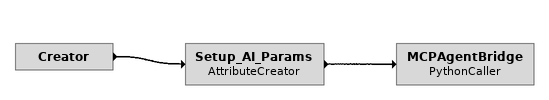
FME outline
Creator
    -> Setup_AI_Params
Setup_AI_Params: AttributeCreator
    -> MCPAgentBridge
MCPAgentBridge: PythonCaller
